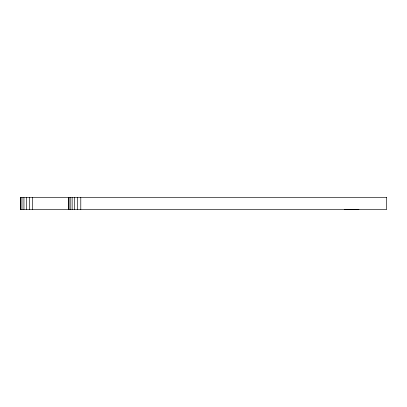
<?xml version="1.0" encoding="UTF-8"?>
<svg xmlns="http://www.w3.org/2000/svg" width="407" height="407" viewBox="0 0 407 407"><rect width="100%" height="100%" fill="white"/><g stroke="black" fill="none" stroke-linecap="round" stroke-linejoin="round"><path stroke-width="0.61" d="M344.546 209.488L358.918 209.488M80.79 197.502L80.79 209.549M77.62 197.502L77.62 209.549M74.669 197.502L74.669 209.549M72.131 197.502L72.131 209.549M70.187 197.502L70.187 209.549M68.966 197.502L68.966 209.549M68.549 197.502L68.549 209.549M32.591 197.502L32.591 209.549M29.426 197.502L29.426 209.549M26.47 197.502L26.47 209.549M23.937 197.502L23.937 209.549M21.988 197.502L21.988 209.549M20.767 197.502L20.767 209.549M386.65 197.502L20.35 197.502L20.35 209.549L386.65 209.549L386.65 197.502"/></g></svg>
